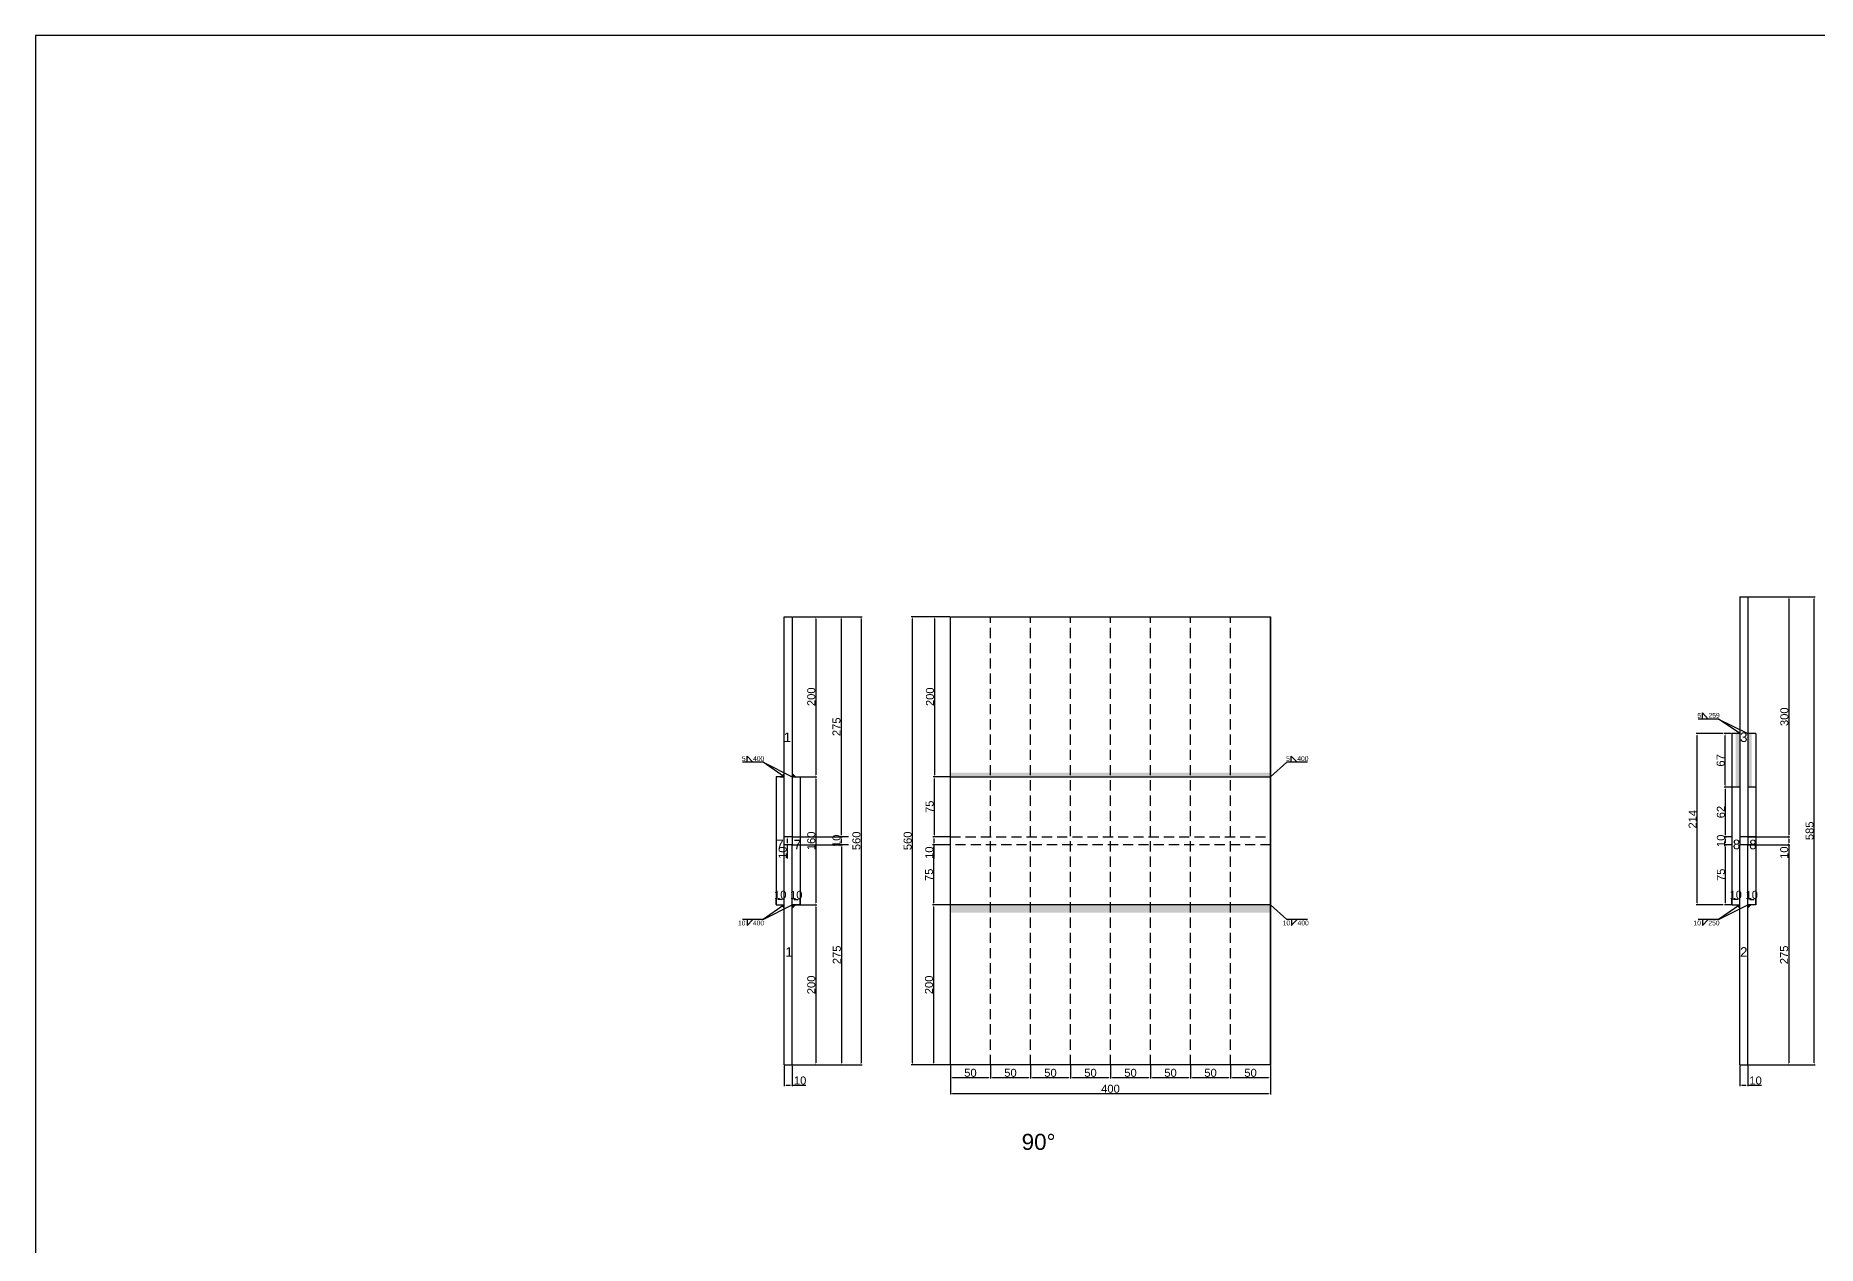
# Model space of a CAD drawing. Header units: millimetres. Extents: x 1455 to 24185, y -7041 to 4772.
# Drawn here: x 1455 to 3681, y -3223 to -1711 of the extents above; entities that cross this region are included whole.
import ezdxf

# ---------------------------------------------------------------- set-up
doc = ezdxf.new("R2010")
doc.units = ezdxf.units.MM
doc.linetypes.add('DASHED', pattern=[19.05, 12.7, -6.35])
for name, color, linetype in [('尺寸标注', 6, 'Continuous'), ('标号', 4, 'Continuous'), ('焊缝', 250, 'Continuous')]:
    doc.layers.add(name, color=color, linetype=linetype)
doc.styles.get("Standard").update_dxf_attribs({"font": 'arial.ttf'})
doc.dimstyles.new('ISO-25-JHF', dxfattribs={"dimtxt": 10, "dimasz": 2.5, "dimexe": 1.25, "dimexo": 0.625, "dimtad": 1, "dimtxsty": 'Standard', "dimcen": 2.5, "dimadec": 0, "dimazin": 0, "dimtfac": 1, "dimtmove": 0, "dimatfit": 3, "dimfxl": 1, "dimarcsym": 0})

# ---------------------------------------------------------------- blocks, each defined once
blk = doc.blocks.new('*D303')
at = {"layer": 'Defpoints', "color": 0, "transparency": 16777216}
for p in [(2597.6, -2997.4), (2997.6, -2997.4), (2997.6, -3032.9)]:
    blk.add_point(p, dxfattribs=at)
at = {"layer": '尺寸标注', "color": 0, "lineweight": -2, "transparency": 16777216}
for p, q in [((2597.6, -2998), (2597.6, -3034.2)), ((2997.6, -2998), (2997.6, -3034.2)), ((2600.1, -3032.9), (2995.1, -3032.9))]:
    blk.add_line(p, q, dxfattribs=at)
at = {"layer": '尺寸标注', "color": 0, "transparency": 16777216}
for points in [[(2600.1, -3032.5), (2600.1, -3033.3), (2597.6, -3032.9)], [(2995.1, -3032.5), (2995.1, -3033.3), (2997.6, -3032.9)]]:
    blk.add_solid(points, dxfattribs=at)
at = {"layer": '尺寸标注', "color": 0, "transparency": 16777216, "insert": (2797.6, -3027.2), "char_height": 10, "attachment_point": 5}
blk.add_mtext('400', dxfattribs=at)
blk = doc.blocks.new('*D304')
at = {"layer": 'Defpoints', "color": 0, "transparency": 16777216}
for p in [(2597.6, -2437.4), (2577.8, -2637.4), (2597.6, -2637.4)]:
    blk.add_point(p, dxfattribs=at)
at = {"layer": '尺寸标注', "color": 0, "lineweight": -2, "transparency": 16777216}
for p, q in [((2597, -2437.4), (2576.6, -2437.4)), ((2577.8, -2439.9), (2577.8, -2634.9)), ((2597, -2637.4), (2576.6, -2637.4))]:
    blk.add_line(p, q, dxfattribs=at)
at = {"layer": '尺寸标注', "color": 0, "transparency": 16777216}
for points in [[(2577.4, -2439.9), (2578.3, -2439.9), (2577.8, -2437.4)], [(2577.4, -2634.9), (2578.3, -2634.9), (2577.8, -2637.4)]]:
    blk.add_solid(points, dxfattribs=at)
at = {"layer": '尺寸标注', "color": 0, "transparency": 16777216, "insert": (2572.1, -2537.4), "char_height": 10, "attachment_point": 5, "rotation": 90}
blk.add_mtext('200', dxfattribs=at)
blk = doc.blocks.new('*D305')
at = {"layer": 'Defpoints', "color": 0, "transparency": 16777216}
for p in [(2597.6, -2637.4), (2577.4, -2712.4), (2597.6, -2712.4)]:
    blk.add_point(p, dxfattribs=at)
at = {"layer": '尺寸标注', "color": 0, "lineweight": -2, "transparency": 16777216}
for p, q in [((2597, -2637.4), (2576.2, -2637.4)), ((2577.4, -2639.9), (2577.4, -2709.9)), ((2597, -2712.4), (2576.2, -2712.4))]:
    blk.add_line(p, q, dxfattribs=at)
at = {"layer": '尺寸标注', "color": 0, "transparency": 16777216}
for points in [[(2577, -2639.9), (2577.8, -2639.9), (2577.4, -2637.4)], [(2577, -2709.9), (2577.8, -2709.9), (2577.4, -2712.4)]]:
    blk.add_solid(points, dxfattribs=at)
at = {"layer": '尺寸标注', "color": 0, "transparency": 16777216, "insert": (2571.7, -2674.9), "char_height": 10, "attachment_point": 5, "rotation": 90}
blk.add_mtext('75', dxfattribs=at)
blk = doc.blocks.new('*D306')
at = {"layer": 'Defpoints', "color": 0, "transparency": 16777216}
for p in [(2597.6, -2712.4), (2577, -2722.4), (2597.6, -2722.4)]:
    blk.add_point(p, dxfattribs=at)
at = {"layer": '尺寸标注', "color": 0, "lineweight": -2, "transparency": 16777216}
for p, q in [((2597, -2712.4), (2575.8, -2712.4)), ((2577, -2714.9), (2577, -2719.9)), ((2597, -2722.4), (2575.8, -2722.4)), ((2577, -2722.4), (2577, -2739.5))]:
    blk.add_line(p, q, dxfattribs=at)
at = {"layer": '尺寸标注', "color": 0, "transparency": 16777216}
for points in [[(2576.6, -2714.9), (2577.4, -2714.9), (2577, -2712.4)], [(2576.6, -2719.9), (2577.4, -2719.9), (2577, -2722.4)]]:
    blk.add_solid(points, dxfattribs=at)
at = {"layer": '尺寸标注', "color": 0, "transparency": 16777216, "insert": (2571.3, -2732.2), "char_height": 10, "attachment_point": 5, "rotation": 90}
blk.add_mtext('10', dxfattribs=at)
blk = doc.blocks.new('*D307')
at = {"layer": 'Defpoints', "color": 0, "transparency": 16777216}
for p in [(2597.6, -2722.4), (2576.6, -2797.4), (2597.6, -2797.4)]:
    blk.add_point(p, dxfattribs=at)
at = {"layer": '尺寸标注', "color": 0, "lineweight": -2, "transparency": 16777216}
for p, q in [((2597, -2722.4), (2575.3, -2722.4)), ((2576.6, -2724.9), (2576.6, -2794.9)), ((2597, -2797.4), (2575.3, -2797.4))]:
    blk.add_line(p, q, dxfattribs=at)
at = {"layer": '尺寸标注', "color": 0, "transparency": 16777216}
for points in [[(2576.2, -2724.9), (2577, -2724.9), (2576.6, -2722.4)], [(2576.2, -2794.9), (2577, -2794.9), (2576.6, -2797.4)]]:
    blk.add_solid(points, dxfattribs=at)
at = {"layer": '尺寸标注', "color": 0, "transparency": 16777216, "insert": (2570.9, -2759.9), "char_height": 10, "attachment_point": 5, "rotation": 90}
blk.add_mtext('75', dxfattribs=at)
blk = doc.blocks.new('*D308')
at = {"layer": 'Defpoints', "color": 0, "transparency": 16777216}
for p in [(2597.6, -2797.4), (2576.6, -2997.4), (2597.6, -2997.4)]:
    blk.add_point(p, dxfattribs=at)
at = {"layer": '尺寸标注', "color": 0, "lineweight": -2, "transparency": 16777216}
for p, q in [((2597, -2797.4), (2575.3, -2797.4)), ((2576.6, -2799.9), (2576.6, -2994.9)), ((2597, -2997.4), (2575.3, -2997.4))]:
    blk.add_line(p, q, dxfattribs=at)
at = {"layer": '尺寸标注', "color": 0, "transparency": 16777216}
for points in [[(2576.2, -2799.9), (2577, -2799.9), (2576.6, -2797.4)], [(2576.2, -2994.9), (2577, -2994.9), (2576.6, -2997.4)]]:
    blk.add_solid(points, dxfattribs=at)
at = {"layer": '尺寸标注', "color": 0, "transparency": 16777216, "insert": (2570.9, -2897.4), "char_height": 10, "attachment_point": 5, "rotation": 90}
blk.add_mtext('200', dxfattribs=at)
blk = doc.blocks.new('*D309')
at = {"layer": 'Defpoints', "color": 0, "transparency": 16777216}
for p in [(2597.6, -2437.4), (2549.9, -2997.4), (2597.6, -2997.4)]:
    blk.add_point(p, dxfattribs=at)
at = {"layer": '尺寸标注', "color": 0, "lineweight": -2, "transparency": 16777216}
for p, q in [((2597, -2437.4), (2548.7, -2437.4)), ((2549.9, -2439.9), (2549.9, -2994.9)), ((2597, -2997.4), (2548.7, -2997.4))]:
    blk.add_line(p, q, dxfattribs=at)
at = {"layer": '尺寸标注', "color": 0, "transparency": 16777216}
for points in [[(2549.5, -2439.9), (2550.4, -2439.9), (2549.9, -2437.4)], [(2549.5, -2994.9), (2550.4, -2994.9), (2549.9, -2997.4)]]:
    blk.add_solid(points, dxfattribs=at)
at = {"layer": '尺寸标注', "color": 0, "transparency": 16777216, "insert": (2544.2, -2717.4), "char_height": 10, "attachment_point": 5, "rotation": 90}
blk.add_mtext('560', dxfattribs=at)
blk = doc.blocks.new('*D332')
at = {"layer": 'Defpoints', "color": 0, "transparency": 16777216}
for p in [(2390, -2997.4), (2400, -2997.4), (2400, -3022.6)]:
    blk.add_point(p, dxfattribs=at)
at = {"layer": '尺寸标注', "color": 0, "lineweight": -2, "transparency": 16777216}
for p, q in [((2390, -2998), (2390, -3023.9)), ((2400, -2998), (2400, -3023.9)), ((2392.5, -3022.6), (2397.5, -3022.6)), ((2400, -3022.6), (2417.1, -3022.6))]:
    blk.add_line(p, q, dxfattribs=at)
at = {"layer": '尺寸标注', "color": 0, "transparency": 16777216}
for points in [[(2392.5, -3022.2), (2392.5, -3023), (2390, -3022.6)], [(2397.5, -3022.2), (2397.5, -3023), (2400, -3022.6)]]:
    blk.add_solid(points, dxfattribs=at)
at = {"layer": '尺寸标注', "color": 0, "transparency": 16777216, "insert": (2409.8, -3016.9), "char_height": 10, "attachment_point": 5}
blk.add_mtext('10', dxfattribs=at)
blk = doc.blocks.new('*D333')
at = {"layer": 'Defpoints', "color": 0, "transparency": 16777216}
for p in [(2380, -2797.4), (2390, -2790.5), (2390, -2797.4)]:
    blk.add_point(p, dxfattribs=at)
at = {"layer": '尺寸标注', "color": 0, "lineweight": -2, "transparency": 16777216}
for p, q in [((2380, -2796.8), (2380, -2789.3)), ((2382.5, -2790.5), (2387.5, -2790.5)), ((2390, -2796.8), (2390, -2789.3))]:
    blk.add_line(p, q, dxfattribs=at)
at = {"layer": '尺寸标注', "color": 0, "transparency": 16777216}
for points in [[(2382.5, -2790.1), (2382.5, -2790.9), (2380, -2790.5)], [(2387.5, -2790.1), (2387.5, -2790.9), (2390, -2790.5)]]:
    blk.add_solid(points, dxfattribs=at)
at = {"layer": '尺寸标注', "color": 0, "transparency": 16777216, "insert": (2385, -2784.8), "char_height": 10, "attachment_point": 5}
blk.add_mtext('10', dxfattribs=at)
blk = doc.blocks.new('*D334')
at = {"layer": 'Defpoints', "color": 0, "transparency": 16777216}
for p in [(2400, -2797.4), (2410, -2790.7), (2410, -2797.4)]:
    blk.add_point(p, dxfattribs=at)
at = {"layer": '尺寸标注', "color": 0, "lineweight": -2, "transparency": 16777216}
for p, q in [((2400, -2796.8), (2400, -2789.5)), ((2402.5, -2790.7), (2407.5, -2790.7)), ((2410, -2796.8), (2410, -2789.5))]:
    blk.add_line(p, q, dxfattribs=at)
at = {"layer": '尺寸标注', "color": 0, "transparency": 16777216}
for points in [[(2402.5, -2790.3), (2402.5, -2791.2), (2400, -2790.7)], [(2407.5, -2790.3), (2407.5, -2791.2), (2410, -2790.7)]]:
    blk.add_solid(points, dxfattribs=at)
at = {"layer": '尺寸标注', "color": 0, "transparency": 16777216, "insert": (2405, -2785), "char_height": 10, "attachment_point": 5}
blk.add_mtext('10', dxfattribs=at)
blk = doc.blocks.new('*D335')
at = {"layer": 'Defpoints', "color": 0, "transparency": 16777216}
for p in [(2400, -2437.4), (2400, -2637.4), (2429.5, -2637.4)]:
    blk.add_point(p, dxfattribs=at)
at = {"layer": '尺寸标注', "color": 0, "lineweight": -2, "transparency": 16777216}
for p, q in [((2400.6, -2437.4), (2430.7, -2437.4)), ((2429.5, -2439.9), (2429.5, -2634.9)), ((2400.6, -2637.4), (2430.7, -2637.4))]:
    blk.add_line(p, q, dxfattribs=at)
at = {"layer": '尺寸标注', "color": 0, "transparency": 16777216}
for points in [[(2429.1, -2439.9), (2429.9, -2439.9), (2429.5, -2437.4)], [(2429.1, -2634.9), (2429.9, -2634.9), (2429.5, -2637.4)]]:
    blk.add_solid(points, dxfattribs=at)
at = {"layer": '尺寸标注', "color": 0, "transparency": 16777216, "insert": (2423.8, -2537.4), "char_height": 10, "attachment_point": 5, "rotation": 90}
blk.add_mtext('200', dxfattribs=at)
blk = doc.blocks.new('*D336')
at = {"layer": 'Defpoints', "color": 0, "transparency": 16777216}
for p in [(2410, -2637.4), (2410, -2797.4), (2429.5, -2797.4)]:
    blk.add_point(p, dxfattribs=at)
at = {"layer": '尺寸标注', "color": 0, "lineweight": -2, "transparency": 16777216}
for p, q in [((2410.6, -2637.4), (2430.7, -2637.4)), ((2429.5, -2639.9), (2429.5, -2794.9)), ((2410.6, -2797.4), (2430.7, -2797.4))]:
    blk.add_line(p, q, dxfattribs=at)
at = {"layer": '尺寸标注', "color": 0, "transparency": 16777216}
for points in [[(2429.1, -2639.9), (2429.9, -2639.9), (2429.5, -2637.4)], [(2429.1, -2794.9), (2429.9, -2794.9), (2429.5, -2797.4)]]:
    blk.add_solid(points, dxfattribs=at)
at = {"layer": '尺寸标注', "color": 0, "transparency": 16777216, "insert": (2423.8, -2717.4), "char_height": 10, "attachment_point": 5, "rotation": 90}
blk.add_mtext('160', dxfattribs=at)
blk = doc.blocks.new('*D337')
at = {"layer": 'Defpoints', "color": 0, "transparency": 16777216}
for p in [(2400, -2797.4), (2400, -2997.4), (2429.5, -2997.4)]:
    blk.add_point(p, dxfattribs=at)
at = {"layer": '尺寸标注', "color": 0, "lineweight": -2, "transparency": 16777216}
for p, q in [((2400.6, -2797.4), (2430.7, -2797.4)), ((2429.5, -2799.9), (2429.5, -2994.9)), ((2400.6, -2997.4), (2430.7, -2997.4))]:
    blk.add_line(p, q, dxfattribs=at)
at = {"layer": '尺寸标注', "color": 0, "transparency": 16777216}
for points in [[(2429.1, -2799.9), (2429.9, -2799.9), (2429.5, -2797.4)], [(2429.1, -2994.9), (2429.9, -2994.9), (2429.5, -2997.4)]]:
    blk.add_solid(points, dxfattribs=at)
at = {"layer": '尺寸标注', "color": 0, "transparency": 16777216, "insert": (2423.8, -2897.4), "char_height": 10, "attachment_point": 5, "rotation": 90}
blk.add_mtext('200', dxfattribs=at)
blk = doc.blocks.new('*D302')
at = {"layer": 'Defpoints', "color": 0, "transparency": 16777216}
for p in [(2400.6, -2437.4), (2400.6, -2997.4), (2485.9, -2997.4)]:
    blk.add_point(p, dxfattribs=at)
at = {"layer": '尺寸标注', "color": 0, "lineweight": -2, "transparency": 16777216}
for p, q in [((2401.3, -2437.4), (2487.2, -2437.4)), ((2485.9, -2439.9), (2485.9, -2994.9)), ((2401.3, -2997.4), (2487.2, -2997.4))]:
    blk.add_line(p, q, dxfattribs=at)
at = {"layer": '尺寸标注', "color": 0, "transparency": 16777216}
for points in [[(2485.5, -2439.9), (2486.4, -2439.9), (2485.9, -2437.4)], [(2485.5, -2994.9), (2486.4, -2994.9), (2485.9, -2997.4)]]:
    blk.add_solid(points, dxfattribs=at)
at = {"layer": '尺寸标注', "color": 0, "transparency": 16777216, "insert": (2480.2, -2717.4), "char_height": 10, "attachment_point": 5, "rotation": 90}
blk.add_mtext('560', dxfattribs=at)
blk = doc.blocks.new('*D338')
at = {"layer": 'Defpoints', "color": 0, "transparency": 16777216}
for p in [(2400, -2712.4), (2393.7, -2722.4), (2400, -2722.4)]:
    blk.add_point(p, dxfattribs=at)
at = {"layer": '尺寸标注', "color": 0, "lineweight": -2, "transparency": 16777216}
for p, q in [((2399.4, -2712.4), (2392.4, -2712.4)), ((2393.7, -2714.9), (2393.7, -2719.9)), ((2399.4, -2722.4), (2392.4, -2722.4)), ((2393.7, -2722.4), (2393.7, -2739.5))]:
    blk.add_line(p, q, dxfattribs=at)
at = {"layer": '尺寸标注', "color": 0, "transparency": 16777216}
for points in [[(2393.3, -2714.9), (2394.1, -2714.9), (2393.7, -2712.4)], [(2393.3, -2719.9), (2394.1, -2719.9), (2393.7, -2722.4)]]:
    blk.add_solid(points, dxfattribs=at)
at = {"layer": '尺寸标注', "color": 0, "transparency": 16777216, "insert": (2388, -2732.2), "char_height": 10, "attachment_point": 5, "rotation": 90}
blk.add_mtext('10', dxfattribs=at)
blk = doc.blocks.new('*D339')
at = {"layer": 'Defpoints', "color": 0, "transparency": 16777216}
for p in [(3583.8, -2997.4), (3593.8, -2997.4), (3593.8, -3022.6)]:
    blk.add_point(p, dxfattribs=at)
at = {"layer": '尺寸标注', "color": 0, "lineweight": -2, "transparency": 16777216}
for p, q in [((3583.8, -2998), (3583.8, -3023.9)), ((3593.8, -2998), (3593.8, -3023.9)), ((3586.3, -3022.6), (3591.3, -3022.6)), ((3593.8, -3022.6), (3610.9, -3022.6))]:
    blk.add_line(p, q, dxfattribs=at)
at = {"layer": '尺寸标注', "color": 0, "transparency": 16777216}
for points in [[(3586.3, -3022.2), (3586.3, -3023), (3583.8, -3022.6)], [(3591.3, -3022.2), (3591.3, -3023), (3593.8, -3022.6)]]:
    blk.add_solid(points, dxfattribs=at)
at = {"layer": '尺寸标注', "color": 0, "transparency": 16777216, "insert": (3603.6, -3016.9), "char_height": 10, "attachment_point": 5}
blk.add_mtext('10', dxfattribs=at)
blk = doc.blocks.new('*D340')
at = {"layer": 'Defpoints', "color": 0, "transparency": 16777216}
for p in [(3573.8, -2797.4), (3583.8, -2790.5), (3583.8, -2797.4)]:
    blk.add_point(p, dxfattribs=at)
at = {"layer": '尺寸标注', "color": 0, "lineweight": -2, "transparency": 16777216}
for p, q in [((3573.8, -2796.8), (3573.8, -2789.3)), ((3576.3, -2790.5), (3581.3, -2790.5)), ((3583.8, -2796.8), (3583.8, -2789.3))]:
    blk.add_line(p, q, dxfattribs=at)
at = {"layer": '尺寸标注', "color": 0, "transparency": 16777216}
for points in [[(3576.3, -2790.1), (3576.3, -2790.9), (3573.8, -2790.5)], [(3581.3, -2790.1), (3581.3, -2790.9), (3583.8, -2790.5)]]:
    blk.add_solid(points, dxfattribs=at)
at = {"layer": '尺寸标注', "color": 0, "transparency": 16777216, "insert": (3578.8, -2784.8), "char_height": 10, "attachment_point": 5}
blk.add_mtext('10', dxfattribs=at)
blk = doc.blocks.new('*D341')
at = {"layer": 'Defpoints', "color": 0, "transparency": 16777216}
for p in [(3593.8, -2797.4), (3603.8, -2790.7), (3603.8, -2797.4)]:
    blk.add_point(p, dxfattribs=at)
at = {"layer": '尺寸标注', "color": 0, "lineweight": -2, "transparency": 16777216}
for p, q in [((3593.8, -2796.8), (3593.8, -2789.5)), ((3596.3, -2790.7), (3601.3, -2790.7)), ((3603.8, -2796.8), (3603.8, -2789.5))]:
    blk.add_line(p, q, dxfattribs=at)
at = {"layer": '尺寸标注', "color": 0, "transparency": 16777216}
for points in [[(3596.3, -2790.3), (3596.3, -2791.2), (3593.8, -2790.7)], [(3601.3, -2790.3), (3601.3, -2791.2), (3603.8, -2790.7)]]:
    blk.add_solid(points, dxfattribs=at)
at = {"layer": '尺寸标注', "color": 0, "transparency": 16777216, "insert": (3598.8, -2785), "char_height": 10, "attachment_point": 5}
blk.add_mtext('10', dxfattribs=at)
blk = doc.blocks.new('*D294')
at = {"layer": 'Defpoints', "color": 0, "transparency": 16777216}
for p in [(2400, -2437.4), (2400, -2712.4), (2461, -2712.4)]:
    blk.add_point(p, dxfattribs=at)
at = {"layer": '尺寸标注', "color": 0, "lineweight": -2, "transparency": 16777216}
for p, q in [((2400.6, -2437.4), (2462.3, -2437.4)), ((2461, -2439.9), (2461, -2709.9)), ((2400.6, -2712.4), (2462.3, -2712.4))]:
    blk.add_line(p, q, dxfattribs=at)
at = {"layer": '尺寸标注', "color": 0, "transparency": 16777216}
for points in [[(2460.6, -2439.9), (2461.4, -2439.9), (2461, -2437.4)], [(2460.6, -2709.9), (2461.4, -2709.9), (2461, -2712.4)]]:
    blk.add_solid(points, dxfattribs=at)
at = {"layer": '尺寸标注', "color": 0, "transparency": 16777216, "insert": (2455.3, -2574.9), "char_height": 10, "attachment_point": 5, "rotation": 90}
blk.add_mtext('275', dxfattribs=at)
blk = doc.blocks.new('*D295')
at = {"layer": 'Defpoints', "color": 0, "transparency": 16777216}
for p in [(2471, -2712.4), (2461, -2722.4), (2471, -2722.4)]:
    blk.add_point(p, dxfattribs=at)
at = {"layer": '尺寸标注', "color": 0, "lineweight": -2, "transparency": 16777216}
for p, q in [((2470.4, -2712.4), (2459.8, -2712.4)), ((2461, -2714.9), (2461, -2719.9)), ((2470.4, -2722.4), (2459.8, -2722.4))]:
    blk.add_line(p, q, dxfattribs=at)
at = {"layer": '尺寸标注', "color": 0, "transparency": 16777216}
for points in [[(2460.6, -2714.9), (2461.4, -2714.9), (2461, -2712.4)], [(2460.6, -2719.9), (2461.4, -2719.9), (2461, -2722.4)]]:
    blk.add_solid(points, dxfattribs=at)
at = {"layer": '尺寸标注', "color": 0, "transparency": 16777216, "insert": (2455.3, -2717.4), "char_height": 10, "attachment_point": 5, "rotation": 90}
blk.add_mtext('10', dxfattribs=at)
blk = doc.blocks.new('*D346')
at = {"layer": 'Defpoints', "color": 0, "transparency": 16777216}
for p in [(2400, -2722.4), (2400, -2997.4), (2461.4, -2997.4)]:
    blk.add_point(p, dxfattribs=at)
at = {"layer": '尺寸标注', "color": 0, "lineweight": -2, "transparency": 16777216}
for p, q in [((2400.6, -2722.4), (2462.7, -2722.4)), ((2461.4, -2724.9), (2461.4, -2994.9)), ((2400.6, -2997.4), (2462.7, -2997.4))]:
    blk.add_line(p, q, dxfattribs=at)
at = {"layer": '尺寸标注', "color": 0, "transparency": 16777216}
for points in [[(2461, -2724.9), (2461.9, -2724.9), (2461.4, -2722.4)], [(2461, -2994.9), (2461.9, -2994.9), (2461.4, -2997.4)]]:
    blk.add_solid(points, dxfattribs=at)
at = {"layer": '尺寸标注', "color": 0, "transparency": 16777216, "insert": (2455.7, -2859.9), "char_height": 10, "attachment_point": 5, "rotation": 90}
blk.add_mtext('275', dxfattribs=at)
blk = doc.blocks.new('*D296')
at = {"layer": 'Defpoints', "color": 0, "transparency": 16777216}
for p in [(3593.8, -2412.4), (3593.8, -2712.4), (3645.3, -2712.4)]:
    blk.add_point(p, dxfattribs=at)
at = {"layer": '尺寸标注', "color": 0, "lineweight": -2, "transparency": 16777216}
for p, q in [((3594.5, -2412.4), (3646.6, -2412.4)), ((3645.3, -2414.9), (3645.3, -2709.9)), ((3594.5, -2712.4), (3646.6, -2712.4))]:
    blk.add_line(p, q, dxfattribs=at)
at = {"layer": '尺寸标注', "color": 0, "transparency": 16777216}
for points in [[(3644.9, -2414.9), (3645.7, -2414.9), (3645.3, -2412.4)], [(3644.9, -2709.9), (3645.7, -2709.9), (3645.3, -2712.4)]]:
    blk.add_solid(points, dxfattribs=at)
at = {"layer": '尺寸标注', "color": 0, "transparency": 16777216, "insert": (3639.6, -2562.4), "char_height": 10, "attachment_point": 5, "rotation": 90}
blk.add_mtext('300', dxfattribs=at)
blk = doc.blocks.new('*D297')
at = {"layer": 'Defpoints', "color": 0, "transparency": 16777216}
for p in [(3645.3, -2712.4), (3645.1, -2722.4), (3645.3, -2722.4)]:
    blk.add_point(p, dxfattribs=at)
at = {"layer": '尺寸标注', "color": 0, "lineweight": -2, "transparency": 16777216}
for p, q in [((3644.7, -2712.4), (3643.8, -2712.4)), ((3645.1, -2714.9), (3645.1, -2719.9)), ((3644.7, -2722.4), (3643.8, -2722.4)), ((3645.1, -2722.4), (3645.1, -2739.5))]:
    blk.add_line(p, q, dxfattribs=at)
at = {"layer": '尺寸标注', "color": 0, "transparency": 16777216}
for points in [[(3644.7, -2714.9), (3645.5, -2714.9), (3645.1, -2712.4)], [(3644.7, -2719.9), (3645.5, -2719.9), (3645.1, -2722.4)]]:
    blk.add_solid(points, dxfattribs=at)
at = {"layer": '尺寸标注', "color": 0, "transparency": 16777216, "insert": (3639.4, -2732.2), "char_height": 10, "attachment_point": 5, "rotation": 90}
blk.add_mtext('10', dxfattribs=at)
blk = doc.blocks.new('*D347')
at = {"layer": 'Defpoints', "color": 0, "transparency": 16777216}
for p in [(3593.8, -2412.4), (3676.8, -2412.4), (3593.8, -2997.4)]:
    blk.add_point(p, dxfattribs=at)
at = {"layer": '尺寸标注', "color": 0, "lineweight": -2, "transparency": 16777216}
for p, q in [((3594.5, -2412.4), (3678.1, -2412.4)), ((3676.8, -2994.9), (3676.8, -2414.9)), ((3594.5, -2997.4), (3678.1, -2997.4))]:
    blk.add_line(p, q, dxfattribs=at)
at = {"layer": '尺寸标注', "color": 0, "transparency": 16777216}
for points in [[(3676.4, -2414.9), (3677.2, -2414.9), (3676.8, -2412.4)], [(3676.4, -2994.9), (3677.2, -2994.9), (3676.8, -2997.4)]]:
    blk.add_solid(points, dxfattribs=at)
at = {"layer": '尺寸标注', "color": 0, "transparency": 16777216, "insert": (3671.1, -2704.9), "char_height": 10, "attachment_point": 5, "rotation": 90}
blk.add_mtext('585', dxfattribs=at)
blk = doc.blocks.new('*D348')
at = {"layer": 'Defpoints', "color": 0, "transparency": 16777216}
for p in [(3593.8, -2722.4), (3593.8, -2997.4), (3645.1, -2997.4)]:
    blk.add_point(p, dxfattribs=at)
at = {"layer": '尺寸标注', "color": 0, "lineweight": -2, "transparency": 16777216}
for p, q in [((3594.5, -2722.4), (3646.3, -2722.4)), ((3645.1, -2724.9), (3645.1, -2994.9)), ((3594.5, -2997.4), (3646.3, -2997.4))]:
    blk.add_line(p, q, dxfattribs=at)
at = {"layer": '尺寸标注', "color": 0, "transparency": 16777216}
for points in [[(3644.6, -2724.9), (3645.5, -2724.9), (3645.1, -2722.4)], [(3644.6, -2994.9), (3645.5, -2994.9), (3645.1, -2997.4)]]:
    blk.add_solid(points, dxfattribs=at)
at = {"layer": '尺寸标注', "color": 0, "transparency": 16777216, "insert": (3639.3, -2859.9), "char_height": 10, "attachment_point": 5, "rotation": 90}
blk.add_mtext('275', dxfattribs=at)
blk = doc.blocks.new('*D350')
at = {"layer": 'Defpoints', "color": 0, "transparency": 16777216}
for p in [(3566, -2722.4), (3573.8, -2722.4), (3573.8, -2797.4)]:
    blk.add_point(p, dxfattribs=at)
at = {"layer": '尺寸标注', "color": 0, "lineweight": -2, "transparency": 16777216}
for p, q in [((3573.2, -2722.4), (3564.8, -2722.4)), ((3566, -2794.9), (3566, -2724.9)), ((3573.2, -2797.4), (3564.8, -2797.4))]:
    blk.add_line(p, q, dxfattribs=at)
at = {"layer": '尺寸标注', "color": 0, "transparency": 16777216}
for points in [[(3565.6, -2724.9), (3566.5, -2724.9), (3566, -2722.4)], [(3565.6, -2794.9), (3566.5, -2794.9), (3566, -2797.4)]]:
    blk.add_solid(points, dxfattribs=at)
at = {"layer": '尺寸标注', "color": 0, "transparency": 16777216, "insert": (3560.3, -2759.9), "char_height": 10, "attachment_point": 5, "rotation": 90}
blk.add_mtext('75', dxfattribs=at)
blk = doc.blocks.new('*D351')
at = {"layer": 'Defpoints', "color": 0, "transparency": 16777216}
for p in [(3566, -2650.4), (3573.8, -2650.4), (3573.8, -2712.4)]:
    blk.add_point(p, dxfattribs=at)
at = {"layer": '尺寸标注', "color": 0, "lineweight": -2, "transparency": 16777216}
for p, q in [((3573.2, -2650.4), (3564.8, -2650.4)), ((3566, -2709.9), (3566, -2652.9)), ((3573.2, -2712.4), (3564.8, -2712.4))]:
    blk.add_line(p, q, dxfattribs=at)
at = {"layer": '尺寸标注', "color": 0, "transparency": 16777216}
for points in [[(3565.6, -2652.9), (3566.5, -2652.9), (3566, -2650.4)], [(3565.6, -2709.9), (3566.5, -2709.9), (3566, -2712.4)]]:
    blk.add_solid(points, dxfattribs=at)
at = {"layer": '尺寸标注', "color": 0, "transparency": 16777216, "insert": (3560.3, -2681.4), "char_height": 10, "attachment_point": 5, "rotation": 90}
blk.add_mtext('62', dxfattribs=at)
blk = doc.blocks.new('*D298')
at = {"layer": 'Defpoints', "color": 0, "transparency": 16777216}
for p in [(3563.8, -2712.4), (3566, -2712.4), (3563.8, -2722.4)]:
    blk.add_point(p, dxfattribs=at)
at = {"layer": '尺寸标注', "color": 0, "lineweight": -2, "transparency": 16777216}
for p, q in [((3564.5, -2712.4), (3567.3, -2712.4)), ((3566, -2719.9), (3566, -2714.9)), ((3564.5, -2722.4), (3567.3, -2722.4))]:
    blk.add_line(p, q, dxfattribs=at)
at = {"layer": '尺寸标注', "color": 0, "transparency": 16777216}
for points in [[(3565.6, -2714.9), (3566.5, -2714.9), (3566, -2712.4)], [(3565.6, -2719.9), (3566.5, -2719.9), (3566, -2722.4)]]:
    blk.add_solid(points, dxfattribs=at)
at = {"layer": '尺寸标注', "color": 0, "transparency": 16777216, "insert": (3560.3, -2717.4), "char_height": 10, "attachment_point": 5, "rotation": 90}
blk.add_mtext('10', dxfattribs=at)
blk = doc.blocks.new('*D352')
at = {"layer": 'Defpoints', "color": 0, "transparency": 16777216}
for p in [(3565.7, -2583.4), (3573.8, -2583.4), (3573.8, -2650.4)]:
    blk.add_point(p, dxfattribs=at)
at = {"layer": '尺寸标注', "color": 0, "lineweight": -2, "transparency": 16777216}
for p, q in [((3573.2, -2583.4), (3564.5, -2583.4)), ((3565.7, -2647.9), (3565.7, -2585.9)), ((3573.2, -2650.4), (3564.5, -2650.4))]:
    blk.add_line(p, q, dxfattribs=at)
at = {"layer": '尺寸标注', "color": 0, "transparency": 16777216}
for points in [[(3565.3, -2585.9), (3566.1, -2585.9), (3565.7, -2583.4)], [(3565.3, -2647.9), (3566.1, -2647.9), (3565.7, -2650.4)]]:
    blk.add_solid(points, dxfattribs=at)
at = {"layer": '尺寸标注', "color": 0, "transparency": 16777216, "insert": (3560, -2616.9), "char_height": 10, "attachment_point": 5, "rotation": 90}
blk.add_mtext('67', dxfattribs=at)
blk = doc.blocks.new('*D288')
at = {"layer": 'Defpoints', "color": 0, "transparency": 16777216}
for p in [(3530.5, -2583.4), (3563.8, -2583.4), (3563.8, -2797.4)]:
    blk.add_point(p, dxfattribs=at)
at = {"layer": '尺寸标注', "color": 0, "lineweight": -2, "transparency": 16777216}
for p, q in [((3563.2, -2583.4), (3529.3, -2583.4)), ((3530.5, -2794.9), (3530.5, -2585.9)), ((3563.2, -2797.4), (3529.3, -2797.4))]:
    blk.add_line(p, q, dxfattribs=at)
at = {"layer": '尺寸标注', "color": 0, "transparency": 16777216}
for points in [[(3530.1, -2585.9), (3530.9, -2585.9), (3530.5, -2583.4)], [(3530.1, -2794.9), (3530.9, -2794.9), (3530.5, -2797.4)]]:
    blk.add_solid(points, dxfattribs=at)
at = {"layer": '尺寸标注', "color": 0, "transparency": 16777216, "insert": (3524.9, -2690.4), "char_height": 10, "attachment_point": 5, "rotation": 90}
blk.add_mtext('214', dxfattribs=at)
blk = doc.blocks.new('*D451')
at = {"layer": 'Defpoints', "color": 0, "transparency": 16777216}
for p in [(2597.6, -2997.4), (2647.6, -2997.4), (2647.6, -3013)]:
    blk.add_point(p, dxfattribs=at)
at = {"layer": '尺寸标注', "color": 0, "lineweight": -2, "transparency": 16777216}
for p, q in [((2597.6, -2998), (2597.6, -3014.3)), ((2647.6, -2998), (2647.6, -3014.3)), ((2600.1, -3013), (2645.1, -3013))]:
    blk.add_line(p, q, dxfattribs=at)
at = {"layer": '尺寸标注', "color": 0, "transparency": 16777216}
for points in [[(2600.1, -3012.6), (2600.1, -3013.5), (2597.6, -3013)], [(2645.1, -3012.6), (2645.1, -3013.5), (2647.6, -3013)]]:
    blk.add_solid(points, dxfattribs=at)
at = {"layer": '尺寸标注', "color": 0, "transparency": 16777216, "insert": (2622.6, -3007.3), "char_height": 10, "attachment_point": 5}
blk.add_mtext('50', dxfattribs=at)
blk = doc.blocks.new('*D452')
at = {"layer": 'Defpoints', "color": 0, "transparency": 16777216}
for p in [(2647.6, -2997.4), (2697.6, -2997.4), (2697.6, -3013)]:
    blk.add_point(p, dxfattribs=at)
at = {"layer": '尺寸标注', "color": 0, "lineweight": -2, "transparency": 16777216}
for p, q in [((2647.6, -2998), (2647.6, -3014.3)), ((2697.6, -2998), (2697.6, -3014.3)), ((2650.1, -3013), (2695.1, -3013))]:
    blk.add_line(p, q, dxfattribs=at)
at = {"layer": '尺寸标注', "color": 0, "transparency": 16777216}
for points in [[(2650.1, -3012.6), (2650.1, -3013.5), (2647.6, -3013)], [(2695.1, -3012.6), (2695.1, -3013.5), (2697.6, -3013)]]:
    blk.add_solid(points, dxfattribs=at)
at = {"layer": '尺寸标注', "color": 0, "transparency": 16777216, "insert": (2672.6, -3007.3), "char_height": 10, "attachment_point": 5}
blk.add_mtext('50', dxfattribs=at)
blk = doc.blocks.new('*D453')
at = {"layer": 'Defpoints', "color": 0, "transparency": 16777216}
for p in [(2697.6, -2997.4), (2747.6, -2997.4), (2747.6, -3013)]:
    blk.add_point(p, dxfattribs=at)
at = {"layer": '尺寸标注', "color": 0, "lineweight": -2, "transparency": 16777216}
for p, q in [((2697.6, -2998), (2697.6, -3014.3)), ((2747.6, -2998), (2747.6, -3014.3)), ((2700.1, -3013), (2745.1, -3013))]:
    blk.add_line(p, q, dxfattribs=at)
at = {"layer": '尺寸标注', "color": 0, "transparency": 16777216}
for points in [[(2700.1, -3012.6), (2700.1, -3013.5), (2697.6, -3013)], [(2745.1, -3012.6), (2745.1, -3013.5), (2747.6, -3013)]]:
    blk.add_solid(points, dxfattribs=at)
at = {"layer": '尺寸标注', "color": 0, "transparency": 16777216, "insert": (2722.6, -3007.3), "char_height": 10, "attachment_point": 5}
blk.add_mtext('50', dxfattribs=at)
blk = doc.blocks.new('*D454')
at = {"layer": 'Defpoints', "color": 0, "transparency": 16777216}
for p in [(2747.6, -2997.4), (2797.6, -2997.4), (2797.6, -3013)]:
    blk.add_point(p, dxfattribs=at)
at = {"layer": '尺寸标注', "color": 0, "lineweight": -2, "transparency": 16777216}
for p, q in [((2747.6, -2998), (2747.6, -3014.3)), ((2797.6, -2998), (2797.6, -3014.3)), ((2750.1, -3013), (2795.1, -3013))]:
    blk.add_line(p, q, dxfattribs=at)
at = {"layer": '尺寸标注', "color": 0, "transparency": 16777216}
for points in [[(2750.1, -3012.6), (2750.1, -3013.5), (2747.6, -3013)], [(2795.1, -3012.6), (2795.1, -3013.5), (2797.6, -3013)]]:
    blk.add_solid(points, dxfattribs=at)
at = {"layer": '尺寸标注', "color": 0, "transparency": 16777216, "insert": (2772.6, -3007.3), "char_height": 10, "attachment_point": 5}
blk.add_mtext('50', dxfattribs=at)
blk = doc.blocks.new('*D455')
at = {"layer": 'Defpoints', "color": 0, "transparency": 16777216}
for p in [(2797.6, -2997.4), (2847.6, -2997.4), (2847.6, -3013)]:
    blk.add_point(p, dxfattribs=at)
at = {"layer": '尺寸标注', "color": 0, "lineweight": -2, "transparency": 16777216}
for p, q in [((2797.6, -2998), (2797.6, -3014.3)), ((2847.6, -2998), (2847.6, -3014.3)), ((2800.1, -3013), (2845.1, -3013))]:
    blk.add_line(p, q, dxfattribs=at)
at = {"layer": '尺寸标注', "color": 0, "transparency": 16777216}
for points in [[(2800.1, -3012.6), (2800.1, -3013.5), (2797.6, -3013)], [(2845.1, -3012.6), (2845.1, -3013.5), (2847.6, -3013)]]:
    blk.add_solid(points, dxfattribs=at)
at = {"layer": '尺寸标注', "color": 0, "transparency": 16777216, "insert": (2822.6, -3007.3), "char_height": 10, "attachment_point": 5}
blk.add_mtext('50', dxfattribs=at)
blk = doc.blocks.new('*D456')
at = {"layer": 'Defpoints', "color": 0, "transparency": 16777216}
for p in [(2847.6, -2997.4), (2897.6, -2997.4), (2897.6, -3013)]:
    blk.add_point(p, dxfattribs=at)
at = {"layer": '尺寸标注', "color": 0, "lineweight": -2, "transparency": 16777216}
for p, q in [((2847.6, -2998), (2847.6, -3014.3)), ((2897.6, -2998), (2897.6, -3014.3)), ((2850.1, -3013), (2895.1, -3013))]:
    blk.add_line(p, q, dxfattribs=at)
at = {"layer": '尺寸标注', "color": 0, "transparency": 16777216}
for points in [[(2850.1, -3012.6), (2850.1, -3013.5), (2847.6, -3013)], [(2895.1, -3012.6), (2895.1, -3013.5), (2897.6, -3013)]]:
    blk.add_solid(points, dxfattribs=at)
at = {"layer": '尺寸标注', "color": 0, "transparency": 16777216, "insert": (2872.6, -3007.3), "char_height": 10, "attachment_point": 5}
blk.add_mtext('50', dxfattribs=at)
blk = doc.blocks.new('*D457')
at = {"layer": 'Defpoints', "color": 0, "transparency": 16777216}
for p in [(2897.6, -2997.4), (2947.6, -2997.4), (2947.6, -3013)]:
    blk.add_point(p, dxfattribs=at)
at = {"layer": '尺寸标注', "color": 0, "lineweight": -2, "transparency": 16777216}
for p, q in [((2897.6, -2998), (2897.6, -3014.3)), ((2947.6, -2998), (2947.6, -3014.3)), ((2900.1, -3013), (2945.1, -3013))]:
    blk.add_line(p, q, dxfattribs=at)
at = {"layer": '尺寸标注', "color": 0, "transparency": 16777216}
for points in [[(2900.1, -3012.6), (2900.1, -3013.5), (2897.6, -3013)], [(2945.1, -3012.6), (2945.1, -3013.5), (2947.6, -3013)]]:
    blk.add_solid(points, dxfattribs=at)
at = {"layer": '尺寸标注', "color": 0, "transparency": 16777216, "insert": (2922.6, -3007.3), "char_height": 10, "attachment_point": 5}
blk.add_mtext('50', dxfattribs=at)
blk = doc.blocks.new('*D458')
at = {"layer": 'Defpoints', "color": 0, "transparency": 16777216}
for p in [(2947.6, -2997.4), (2997.6, -2997.4), (2997.6, -3013)]:
    blk.add_point(p, dxfattribs=at)
at = {"layer": '尺寸标注', "color": 0, "lineweight": -2, "transparency": 16777216}
for p, q in [((2947.6, -2998), (2947.6, -3014.3)), ((2997.6, -2998), (2997.6, -3014.3)), ((2950.1, -3013), (2995.1, -3013))]:
    blk.add_line(p, q, dxfattribs=at)
at = {"layer": '尺寸标注', "color": 0, "transparency": 16777216}
for points in [[(2950.1, -3012.6), (2950.1, -3013.5), (2947.6, -3013)], [(2995.1, -3012.6), (2995.1, -3013.5), (2997.6, -3013)]]:
    blk.add_solid(points, dxfattribs=at)
at = {"layer": '尺寸标注', "color": 0, "transparency": 16777216, "insert": (2972.6, -3007.3), "char_height": 10, "attachment_point": 5}
blk.add_mtext('50', dxfattribs=at)

msp = doc.modelspace()

# ---------------------------------------------------------------- hatches: boundary and pattern name
at = {"layer": '焊缝'}
h = msp.add_hatch(color=250, dxfattribs=at)
h.dxf.hatch_style = 1
h.paths.add_polyline_path([(3583.853, -2583.417), (3578.853, -2583.417), (3578.853, -2650.404), (3583.853, -2650.404)])
h = msp.add_hatch(color=250, dxfattribs=at)
h.dxf.hatch_style = 1
h.paths.add_polyline_path([(3598.853, -2583.417), (3593.853, -2583.417), (3593.853, -2650.404), (3598.853, -2650.404)])
h = msp.add_hatch(color=250, dxfattribs=at)
h.dxf.hatch_style = 1
h.paths.add_polyline_path([(2390.016, -2632.404), (2385.016, -2637.404), (2390.016, -2637.404)])
h = msp.add_hatch(color=250, dxfattribs=at)
h.dxf.hatch_style = 1
h.paths.add_polyline_path([(2400.016, -2632.404), (2405.016, -2637.404), (2400.016, -2637.404)])
h = msp.add_hatch(color=250, dxfattribs=at)
h.dxf.hatch_style = 1
h.paths.add_polyline_path([(2597.588, -2632.356), (2597.588, -2637.356), (2997.588, -2637.404), (2997.588, -2632.356)])
h = msp.add_hatch(color=250, dxfattribs=at)
h.dxf.hatch_style = 1
h.paths.add_polyline_path([(2390.016, -2802.404), (2385.016, -2797.404), (2390.016, -2797.404)])
h = msp.add_hatch(color=250, dxfattribs=at)
h.dxf.hatch_style = 1
h.paths.add_polyline_path([(2400.016, -2802.404), (2405.016, -2797.404), (2400.016, -2797.404)])
h = msp.add_hatch(color=250, dxfattribs=at)
h.dxf.hatch_style = 1
h.paths.add_polyline_path([(2597.588, -2796.974), (2597.588, -2806.974), (2997.588, -2806.974), (2997.588, -2797.404)])
h = msp.add_hatch(color=250, dxfattribs=at)
h.dxf.hatch_style = 1
h.paths.add_polyline_path([(3583.838, -2802.404), (3578.838, -2797.404), (3583.838, -2797.404)])
h = msp.add_hatch(color=250, dxfattribs=at)
h.dxf.hatch_style = 1
h.paths.add_polyline_path([(3593.838, -2802.404), (3598.838, -2797.404), (3593.838, -2797.404)])

# ---------------------------------------------------------------- linework, layer by layer
for p, q in [((1454.651, -1711.416), (1454.651, -7041.151)), ((10867.167, -1711.416), (1454.651, -1711.416)), ((3583.838, -2412.404), (3593.838, -2412.404)), ((3583.838, -2412.404), (3583.838, -2712.404)), ((3593.838, -2412.404), (3593.838, -2712.404)), ((2390.016, -2997.404), (2390.016, -2437.404)), ((2390.016, -2437.404), (2400.016, -2437.404)), ((2400.016, -2437.404), (2400.016, -2712.404)), ((2597.588, -2437.404), (2997.588, -2437.404)), ((2597.588, -2997.404), (2597.588, -2437.404)), ((2846.127, -2437.404), (2856.127, -2437.404)), ((2997.588, -2437.404), (2997.588, -2997.404)), ((2997.588, -2997.404), (2997.588, -2437.404)), ((3573.838, -2583.417), (3573.838, -2797.404)), ((3583.838, -2583.417), (3573.838, -2583.417)), ((3603.838, -2583.417), (3593.838, -2583.417)), ((3603.838, -2583.417), (3603.838, -2797.404)), ((2390.016, -2637.404), (2380.016, -2637.404)), ((2380.016, -2637.404), (2380.016, -2797.404)), ((2385.016, -2637.404), (2390.016, -2637.404)), ((2400.016, -2637.404), (2410.016, -2637.404)), ((2410.016, -2637.404), (2410.016, -2797.404)), ((2597.588, -2637.404), (2997.588, -2637.404)), ((2597.588, -2637.404), (2647.588, -2637.404)), ((2647.588, -2637.404), (2747.588, -2637.404)), ((3583.838, -2650.404), (3573.838, -2650.404)), ((3603.838, -2650.404), (3593.838, -2650.404)), ((2400.016, -2712.404), (2390.016, -2712.404)), ((2400.016, -2712.404), (2400.016, -2722.404)), ((3603.838, -2712.404), (3583.838, -2712.404)), ((3583.838, -2712.404), (3583.838, -2722.404)), ((3593.838, -2712.404), (3593.838, -2722.404)), ((2400.016, -2722.404), (2390.016, -2722.404)), ((2400.016, -2997.404), (2400.016, -2722.404)), ((3603.838, -2722.404), (3583.838, -2722.404)), ((3583.838, -2997.404), (3583.838, -2722.404)), ((3593.838, -2997.404), (3593.838, -2722.404)), ((2380.016, -2797.404), (2390.016, -2797.404)), ((2410.016, -2797.404), (2400.016, -2797.404)), ((2997.588, -2797.404), (2597.588, -2797.404)), ((2647.588, -2797.404), (2597.588, -2797.404)), ((2747.588, -2797.404), (2647.588, -2797.404)), ((3573.838, -2797.404), (3583.838, -2797.404)), ((3603.838, -2797.404), (3593.838, -2797.404)), ((2390.016, -2997.404), (2400.016, -2997.404)), ((2997.588, -2997.404), (2597.588, -2997.404)), ((3583.838, -2997.404), (3593.838, -2997.404))]:
    msp.add_line(p, q)
at = {"linetype": 'DASHED'}
for p, q in [((2647.588, -2997.404), (2647.588, -2437.404)), ((2697.588, -2997.404), (2697.588, -2437.404)), ((2747.588, -2997.404), (2747.588, -2437.404)), ((2797.588, -2997.404), (2797.588, -2437.404)), ((2847.588, -2997.404), (2847.588, -2437.404)), ((2897.588, -2997.404), (2897.588, -2437.404)), ((2947.588, -2997.404), (2947.588, -2437.404)), ((2597.588, -2712.404), (2997.588, -2712.404)), ((2597.588, -2712.404), (2747.588, -2712.404)), ((2997.588, -2722.404), (2597.588, -2722.404))]:
    msp.add_line(p, q, dxfattribs=at)
at = {"layer": '尺寸标注'}
for p, q in [((3537.334, -2565.227), (3537.334, -2557.463)), ((3537.334, -2557.463), (3544.565, -2565.227)), ((3557.447, -2565.227), (3531.684, -2565.227)), ((3584.177, -2583.417), (3557.447, -2565.227)), ((3557.447, -2565.227), (3593.838, -2583.417)), ((2363.624, -2619.214), (2337.861, -2619.214)), ((2343.511, -2619.214), (2343.511, -2611.45)), ((2343.511, -2611.45), (2350.743, -2619.214)), ((2390.016, -2637.404), (2363.624, -2619.214)), ((2363.624, -2619.214), (2400.016, -2637.404)), ((2997.588, -2637.404), (3017.843, -2619.214)), ((3043.606, -2619.214), (3017.843, -2619.214)), ((3023.493, -2619.214), (3023.493, -2611.45)), ((3023.493, -2611.45), (3030.724, -2619.214)), ((2390.016, -2797.404), (2363.624, -2815.594)), ((2363.624, -2815.594), (2400.016, -2797.404)), ((2997.588, -2797.404), (3017.843, -2815.594)), ((3583.838, -2797.404), (3557.447, -2815.594)), ((3557.447, -2815.594), (3593.838, -2797.404)), ((2363.624, -2815.594), (2337.861, -2815.594)), ((2343.511, -2815.594), (2343.511, -2823.358)), ((2343.511, -2823.358), (2350.743, -2815.594)), ((3043.606, -2815.594), (3017.843, -2815.594)), ((3023.493, -2823.358), (3030.724, -2815.594)), ((3023.723, -2815.594), (3023.723, -2823.358)), ((3557.447, -2815.594), (3531.684, -2815.594)), ((3537.334, -2815.594), (3537.334, -2823.358)), ((3537.334, -2823.358), (3544.565, -2815.594))]:
    msp.add_line(p, q, dxfattribs=at)

# ---------------------------------------------------------------- texts
at = {"insert": (2686.67, -3083.51), "char_height": 20, "attachment_point": 1}
msp.add_mtext_dynamic_manual_height_columns('90° ', width=70.10425, gutter_width=12.5, heights=[0], dxfattribs=at)
at = {"layer": '尺寸标注', "char_height": 6}
for s, insert, attachment_point in [('5    259', (3530.864, -2557.71), 1), ('5    400', (2337.041, -2611.697), 1), ('5    400', (3017.023, -2611.697), 1), ('\\pt0;10    400', (2332.17, -2823.111), 7), ('10    400', (3012.736, -2823.111), 7), ('\\pt0;10    250', (3525.992, -2823.111), 7)]:
    msp.add_mtext_dynamic_manual_height_columns(s, width=68.30832, gutter_width=12.5, heights=[0], dxfattribs=dict(at, insert=insert, attachment_point=attachment_point))
at = {"layer": '标号', "char_height": 12, "attachment_point": 7}
for s, insert in [('1 ', (2389.299, -2594.115)), ('3', (3584.177, -2594.115)), ('8 ', (3575.169, -2728.051)), ('8 ', (3595.659, -2728.152)), ('7 ', (2380.016, -2728.051)), ('7 ', (2401.836, -2728.152)), ('1 ', (2391.477, -2862.288)), ('2 ', (3584.177, -2862.288))]:
    msp.add_mtext_dynamic_manual_height_columns(s, width=70.10425, gutter_width=12.5, heights=[0], dxfattribs=dict(at, insert=insert))

# ---------------------------------------------------------------- dimensions: what is measured, and where the dimension line sits
at = {"layer": '尺寸标注'}
for p1, p2, distance, picture, middle in [((3593.838, -2412.404), (3593.838, -2712.404), 51.469, '*D296', (3639.573, -2562.404)), ((3593.838, -2997.404), (3593.838, -2412.404), -82.995, '*D347', (3671.103, -2704.904)), ((2400.016, -2437.404), (2400.016, -2637.404), 29.467, '*D335', (2423.752, -2537.404)), ((2400.016, -2437.404), (2400.016, -2712.404), 61.016, '*D294', (2455.301, -2574.904)), ((2597.588, -2437.404), (2597.588, -2997.404), -47.646, '*D309', (2544.211, -2717.404)), ((2597.588, -2437.404), (2597.588, -2637.404), -19.743, '*D304', (2572.114, -2537.404)), ((2410.016, -2637.404), (2410.016, -2797.404), 19.467, '*D336', (2423.752, -2717.404)), ((2597.588, -2637.404), (2597.588, -2712.404), -20.16, '*D305', (2571.717, -2674.904)), ((3573.838, -2712.404), (3573.838, -2650.404), 7.805, '*D351', (3560.303, -2681.404)), ((2400.016, -2712.404), (2400.016, -2722.404), -6.324, '*D338', (2387.961, -2732.204)), ((2597.588, -2712.404), (2597.588, -2722.404), -20.577, '*D306', (2571.28, -2732.204)), ((3645.307, -2712.404), (3645.307, -2722.404), -0.208, '*D297', (3639.368, -2732.204)), ((2400.016, -2722.404), (2400.016, -2997.404), 61.433, '*D346', (2455.718, -2859.904)), ((2597.588, -2722.404), (2597.588, -2797.404), -20.993, '*D307', (2570.884, -2759.904)), ((3573.838, -2797.404), (3573.838, -2722.404), 7.805, '*D350', (3560.323, -2759.904)), ((3593.838, -2722.404), (3593.838, -2997.404), 51.227, '*D348', (3639.334, -2859.904)), ((2400.016, -2797.404), (2400.016, -2997.404), 29.467, '*D337', (2423.752, -2897.404)), ((2597.588, -2797.404), (2597.588, -2997.404), -20.993, '*D308', (2570.864, -2897.404)), ((2597.588, -2997.404), (2997.588, -2997.404), -35.505, '*D303', (2797.588, -3027.178)), ((2597.588, -2997.404), (2647.588, -2997.404), -15.639, '*D451', (2622.588, -3007.313)), ((2647.588, -2997.404), (2697.588, -2997.404), -15.639, '*D452', (2672.588, -3007.313)), ((2697.588, -2997.404), (2747.588, -2997.404), -15.639, '*D453', (2722.588, -3007.313)), ((2747.588, -2997.404), (2797.588, -2997.404), -15.639, '*D454', (2772.588, -3007.313)), ((2797.588, -2997.404), (2847.588, -2997.404), -15.639, '*D455', (2822.588, -3007.313)), ((2847.588, -2997.404), (2897.588, -2997.404), -15.639, '*D456', (2872.588, -3007.313)), ((2897.588, -2997.404), (2947.588, -2997.404), -15.639, '*D457', (2922.588, -3007.313)), ((2947.588, -2997.404), (2997.588, -2997.404), -15.639, '*D458', (2972.588, -3007.313))]:
    dim = msp.add_aligned_dim(p1=p1, p2=p2, distance=distance, dimstyle='ISO-25-JHF', dxfattribs=at)
    dim.commit()
    dim.dimension.update_dxf_attribs({"geometry": picture, "text_midpoint": middle})
for base, p1, p2, angle, picture, middle in [((2485.939, -2997.404), (2400.641, -2437.404), (2400.641, -2997.404), 270, '*D302', (2485.939, -2717.404)), ((2461.032, -2722.404), (2471.032, -2712.404), (2471.032, -2722.404), 270, '*D295', (2461.032, -2717.404)), ((3566.033, -2712.404), (3563.838, -2722.404), (3563.838, -2712.404), 90, '*D298', (3566.033, -2717.404)), ((2390.016, -2790.521), (2380.016, -2797.404), (2390.016, -2797.404), 0, '*D333', (2385.016, -2790.521)), ((2410.016, -2790.735), (2400.016, -2797.404), (2410.016, -2797.404), 0, '*D334', (2405.016, -2790.735)), ((3583.838, -2790.521), (3573.838, -2797.404), (3583.838, -2797.404), 0, '*D340', (3578.838, -2790.521)), ((3603.838, -2790.735), (3593.838, -2797.404), (3603.838, -2797.404), 0, '*D341', (3598.838, -2790.735)), ((2400.016, -3022.602), (2390.016, -2997.404), (2400.016, -2997.404), 0, '*D332', (2409.815, -3022.602)), ((3593.838, -3022.602), (3583.838, -2997.404), (3593.838, -2997.404), 0, '*D339', (3603.638, -3022.602))]:
    dim = msp.add_linear_dim(base=base, p1=p1, p2=p2, angle=angle, dimstyle='ISO-25-JHF', dxfattribs=at)
    dim.commit()
    dim.dimension.update_dxf_attribs({"geometry": picture, "text_midpoint": middle, "dimtype": 161})
for p1, p2, distance, text, picture, middle in [((3563.838, -2797.404), (3563.838, -2583.417), 33.315, '214', '*D288', (3524.877, -2690.41)), ((3573.838, -2650.404), (3573.838, -2583.417), 8.118, '67', '*D352', (3559.989, -2616.91))]:
    dim = msp.add_aligned_dim(p1=p1, p2=p2, distance=distance, text=text, dimstyle='ISO-25-JHF', dxfattribs=at)
    dim.commit()
    dim.dimension.update_dxf_attribs({"geometry": picture, "text_midpoint": middle})

doc.saveas('drawing.dxf')
